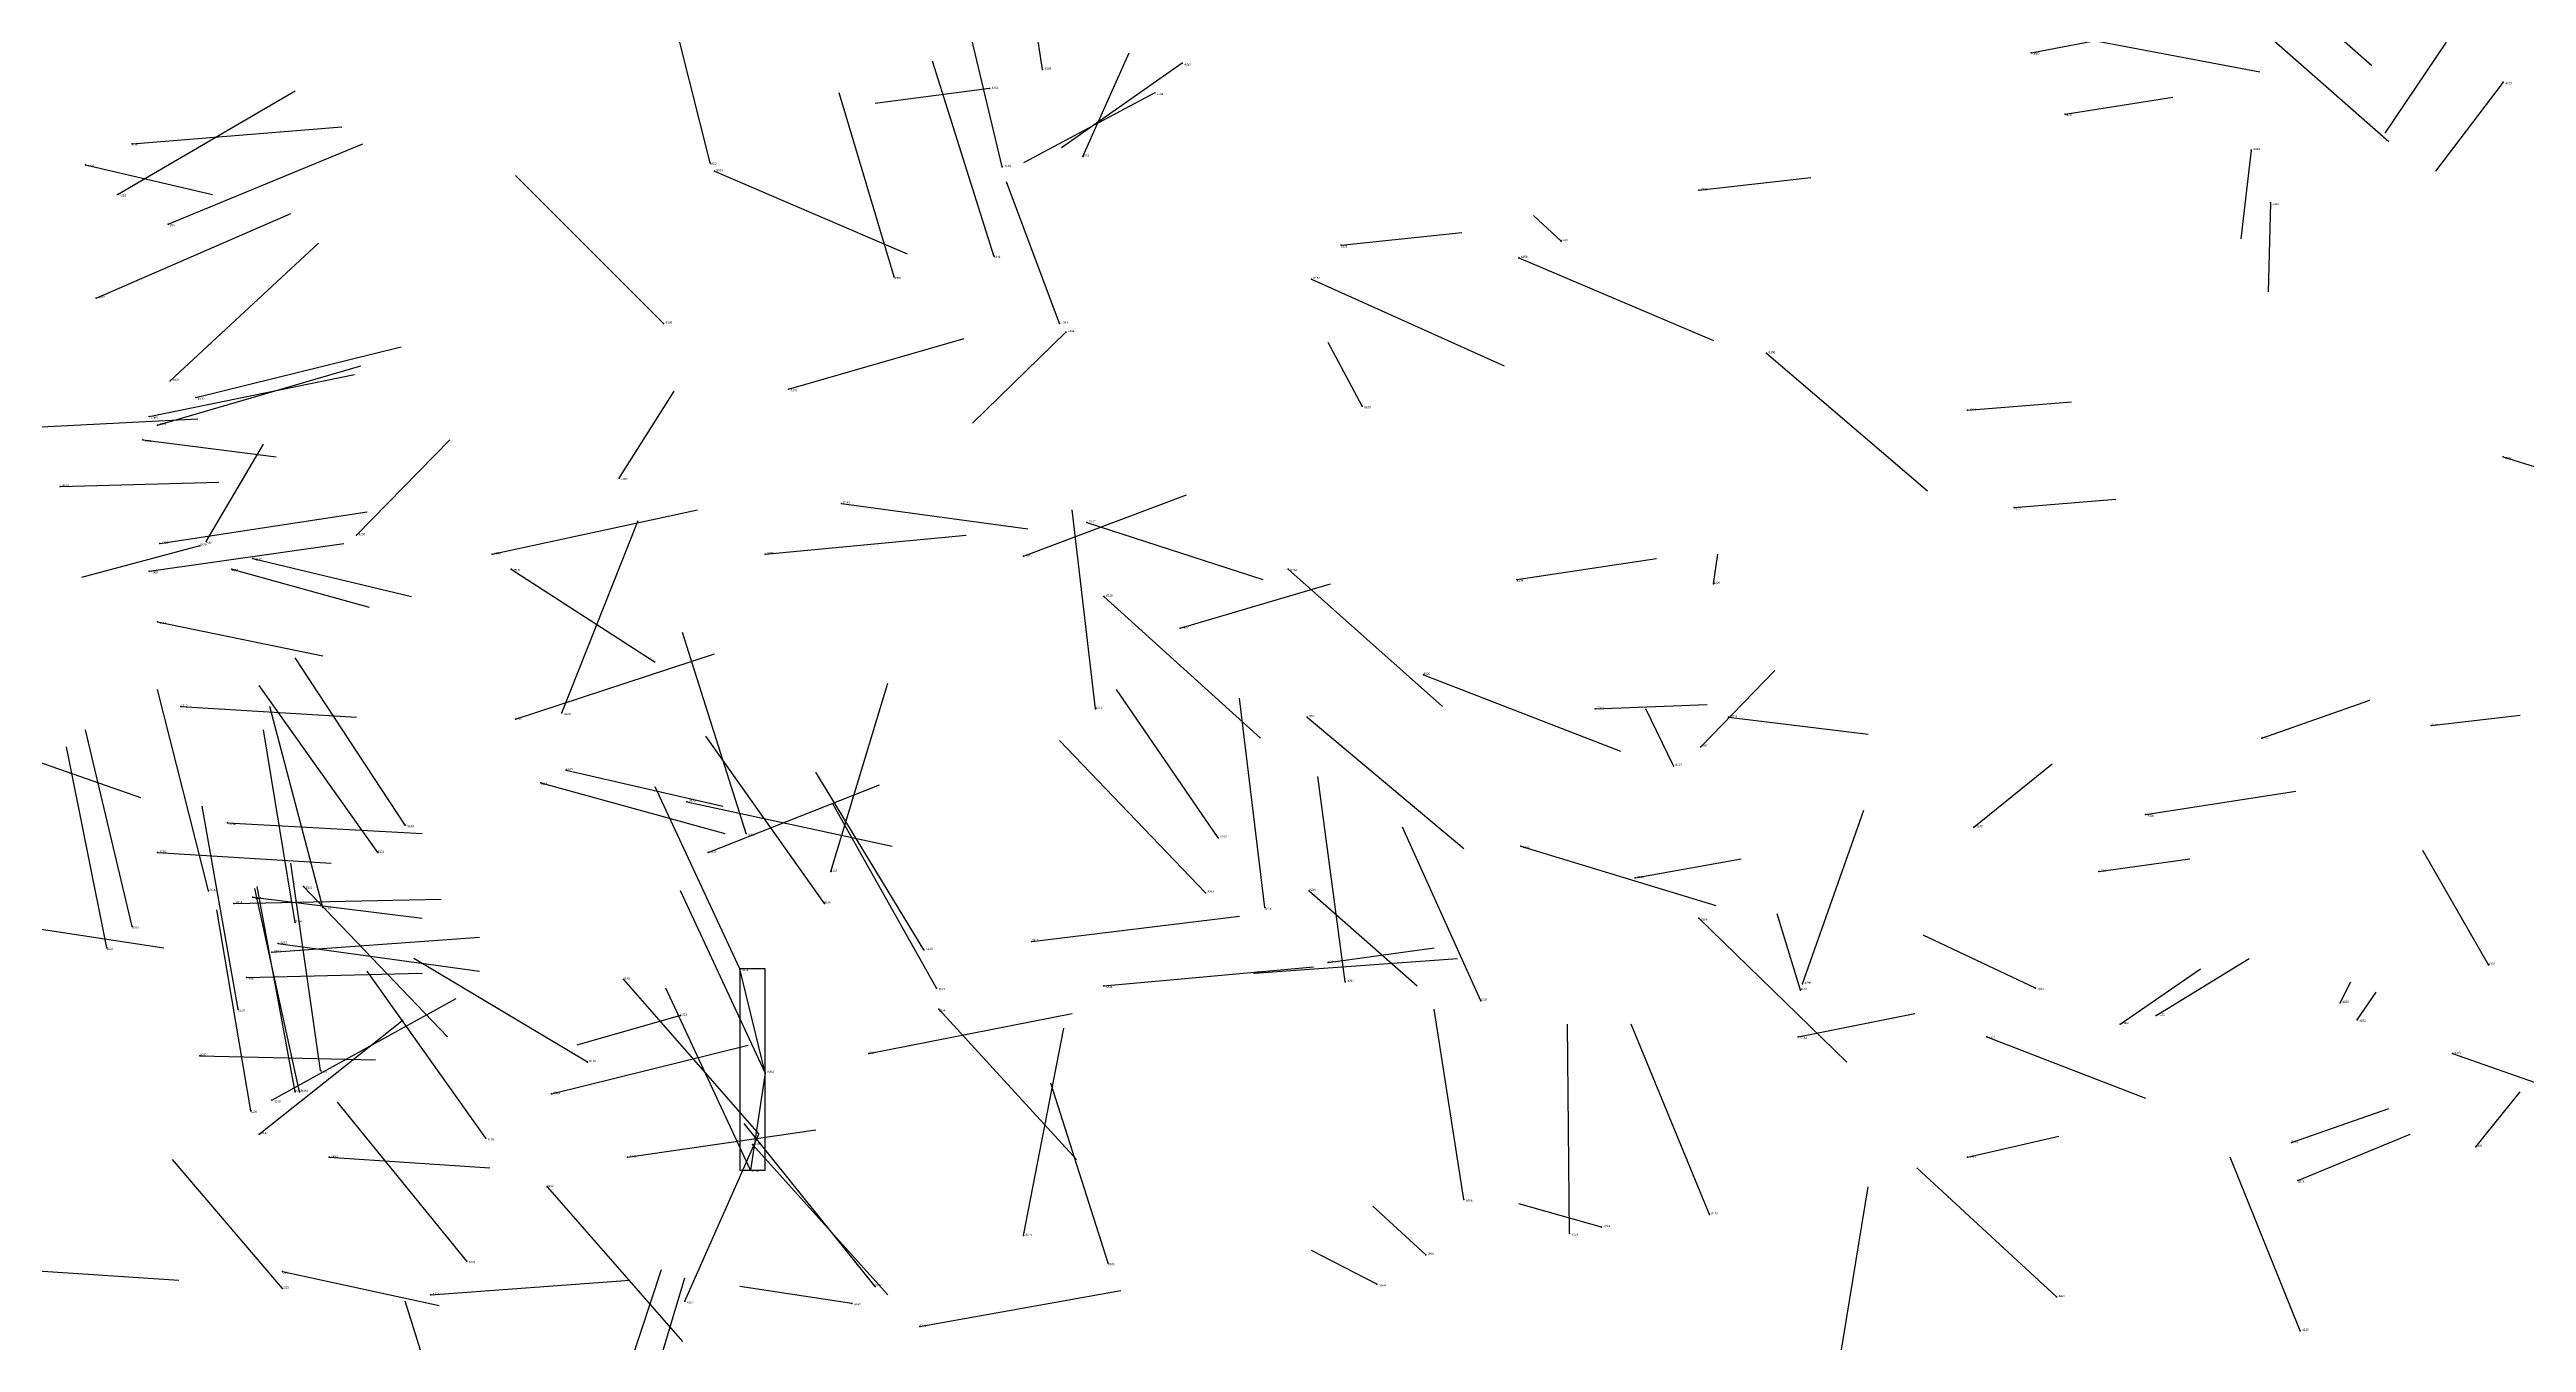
# Model space of a CAD drawing. Extents: x 59.1 to 70.8, y 600.3 to 605.1.
# Drawn here: x 65.136 to 66.306, y 602.839 to 603.449 of the extents above; entities that cross this region are included whole.
import ezdxf

# ---------------------------------------------------------------- set-up
doc = ezdxf.new("R2010")
doc.units = 0
for name, color, linetype in [('Clients', 3, 'CONTINUOUS'), ('Facilities', 3, 'CONTINUOUS'), ('Facilities_lines', 3, 'CONTINUOUS'), ('Min_max_boxes', 1, 'CONTINUOUS'), ('Normals', 1, 'CONTINUOUS'), ('Source_points', 5, 'CONTINUOUS'), ('Text', 3, 'CONTINUOUS')]:
    doc.layers.add(name, color=color, linetype=linetype)

msp = doc.modelspace()

# ---------------------------------------------------------------- linework, layer by layer
at = {"layer": 'Clients', "color": 5}
for p in [(65.462, 603.015, 463.08), (65.467, 602.92, 463.048)]:
    msp.add_point(p, dxfattribs=at)
at = {"layer": 'Facilities', "color": 3}
for p in [(66.072, 603.448, 454.203), (65.605, 603.44, 456.238), (65.671, 603.443, 457.005), (66.295, 603.434, 456.874), (65.58, 603.431, 456.318), (65.658, 603.429, 457.064), (66.088, 603.419, 449.359), (65.175, 603.405, 455.838), (65.624, 603.399, 456.243), (66.176, 603.402, 457.126), (65.153, 603.395, 454.476), (65.448, 603.396, 458.229), (65.45, 603.392, 460.41), (65.586, 603.394, 458.395), (65.168, 603.381, 456.076), (65.915, 603.383, 449.57), (66.185, 603.377, 457.164), (65.192, 603.367, 456.095), (65.582, 603.352, 458.381), (65.746, 603.357, 449.607), (65.83, 603.351, 459.94), (65.85, 603.359, 457.133), (65.535, 603.342, 458.425), (65.732, 603.341, 459.92), (65.158, 603.332, 456.187), (65.426, 603.32, 459.052), (65.613, 603.32, 458.335), (65.616, 603.316, 456.404), (65.947, 603.306, 459.682), (65.193, 603.293, 460.582), (65.205, 603.285, 456.122), (65.485, 603.289, 455.221), (65.756, 603.281, 461.11), (65.183, 603.276, 456.26), (65.187, 603.272, 456.189), (66.042, 603.279, 449.39), (65.18, 603.265, 454.462), (66.295, 603.257, 456.901), (65.405, 603.247, 456.402), (65.141, 603.243, 454.525), (65.51, 603.235, 461.194), (66.064, 603.233, 449.36), (65.626, 603.226, 461.362), (65.188, 603.216, 456.158), (65.207, 603.215, 462.316), (65.21, 603.217, 456.382), (65.281, 603.22, 456.422), (65.345, 603.211, 456.362), (65.474, 603.211, 461.182), (65.596, 603.21, 455.12), (65.183, 603.203, 456.279), (65.222, 603.204, 456.267), (65.232, 603.209, 456.183), (65.354, 603.204, 454.553), (65.721, 603.204, 459.645), (65.829, 603.199, 457.568), (65.634, 603.191, 462.771), (65.922, 603.197, 457.044), (65.187, 603.179, 454.507), (65.67, 603.176, 455.131), (65.785, 603.154, 460.315), (65.198, 603.139, 456.357), (65.356, 603.133, 461.195), (65.378, 603.136, 457.708), (65.63, 603.138, 458.296), (65.73, 603.134, 459.667), (65.866, 603.138, 449.438), (65.929, 603.134, 457.6), (66.261, 603.13, 449.375), (65.916, 603.12, 456.219), (66.181, 603.124, 457.138), (65.38, 603.109, 456.214), (65.903, 603.111, 461.003), (65.368, 603.103, 456.682), (65.437, 603.094, 460.29), (65.22, 603.084, 456.408), (65.304, 603.083, 459.314), (66.045, 603.082, 456.095), (66.126, 603.088, 458.435), (65.187, 603.07, 454.596), (65.291, 603.07, 459.482), (65.447, 603.07, 455.169), (65.465, 603.079, 462.889), (65.688, 603.077, 462.598), (65.831, 603.073, 457.684), (65.505, 603.061, 457.79), (65.885, 603.058, 462.963), (66.104, 603.061, 449.438), (65.211, 603.052, 459.189), (65.223, 603.046, 456.506), (65.232, 603.049, 454.585), (65.256, 603.054, 459.848), (65.502, 603.046, 459.506), (65.682, 603.051, 462.901), (65.731, 603.052, 462.71), (65.175, 603.035, 458.784), (65.252, 603.037, 463.298), (65.265, 603.044, 459.018), (65.71, 603.044, 458.983), (65.915, 603.039, 459.684), (65.163, 603.025, 458.951), (65.241, 603.023, 456.514), (65.244, 603.027, 456.458), (65.549, 603.024, 462.984), (65.6, 603.028, 460.862), (65.229, 603.011, 454.77), (65.705, 603.013, 457.756), (65.74, 603.018, 462.934), (66.288, 603.017, 456.122), (65.407, 603.01, 459.891), (65.555, 603.006, 462.833), (65.634, 603.007, 460.903), (65.748, 603.009, 458.385), (65.812, 603, 462.318), (65.963, 603.005, 455.061), (65.964, 603.008, 456.265), (66.074, 603.006, 455.109), (66.218, 602.999, 456.91), (65.225, 602.996, 458.992), (65.434, 602.993, 456.157), (65.556, 602.996, 459.894), (66.114, 602.989, 456.088), (66.131, 602.993, 456.058), (66.226, 602.991, 456.835), (65.962, 602.983, 462.993), (66.051, 602.983, 457.612), (65.207, 602.974, 454.667), (65.264, 602.967, 459.176), (65.39, 602.971, 461.858), (65.474, 602.966, 463.004), (65.523, 602.975, 461.273), (66.271, 602.975, 462.319), (65.241, 602.953, 456.663), (65.252, 602.957, 459.289), (65.254, 602.957, 459.231), (65.373, 602.956, 460.954), (65.231, 602.948, 463.144), (65.235, 602.937, 461.316), (65.342, 602.935, 459.53), (65.468, 602.932, 459.863), (66.195, 602.933, 449.124), (66.282, 602.931, 457.156), (65.268, 602.926, 454.654), (65.409, 602.926, 455.125), (66.042, 602.926, 449.493), (65.371, 602.912, 459.773), (65.804, 602.906, 462.473), (66.198, 602.915, 456.022), (65.92, 602.899, 459.571), (65.596, 602.889, 458.512), (65.854, 602.89, 458.363), (65.869, 602.893, 456.976), (65.246, 602.872, 454.67), (65.333, 602.877, 459.707), (65.636, 602.876, 462.493), (65.786, 602.88, 455.016), (65.246, 602.864, 456.736), (65.316, 602.861, 456.187), (65.526, 602.865, 462.926), (65.763, 602.866, 455.051), (66.084, 602.86, 457.615), (65.436, 602.858, 457.801), (65.515, 602.857, 455.085), (65.547, 602.846, 461.047), (66.199, 602.844, 456.09)]:
    msp.add_point(p, dxfattribs=at)
at = {"layer": 'Facilities_lines', "color": 3}
for q in [(65.462, 603.015, 463.08), (65.467, 602.92, 463.048)]:
    msp.add_line((65.474, 602.966, 463.004), q, dxfattribs=at)
at = {"layer": 'Min_max_boxes', "color": 1}
for p, q in [((65.474, 603.015, 463.004), (65.462, 603.015, 463.004)), ((65.462, 603.015, 463.004), (65.462, 602.92, 463.004)), ((65.474, 603.015, 463.08), (65.462, 603.015, 463.08)), ((65.462, 603.015, 463.08), (65.462, 602.92, 463.08)), ((65.462, 603.015, 463.004), (65.462, 603.015, 463.08)), ((65.474, 602.92, 463.004), (65.474, 603.015, 463.004)), ((65.474, 602.92, 463.08), (65.474, 603.015, 463.08)), ((65.474, 603.015, 463.004), (65.474, 603.015, 463.08)), ((65.462, 602.92, 463.004), (65.474, 602.92, 463.004)), ((65.462, 602.92, 463.08), (65.474, 602.92, 463.08)), ((65.462, 602.92, 463.004), (65.462, 602.92, 463.08)), ((65.474, 602.92, 463.004), (65.474, 602.92, 463.08))]:
    msp.add_line(p, q, dxfattribs=at)
at = {"layer": 'Normals', "color": 1}
for p, q in [((65.448, 603.396, 458.229), (65.424, 603.491, 458.209)), ((66.168, 603.499, 454.281), (66.233, 603.442, 454.331)), ((65.586, 603.394, 458.395), (65.564, 603.486, 458.427)), ((65.605, 603.44, 456.238), (65.599, 603.479, 456.33)), ((66.072, 603.448, 454.203), (66.151, 603.463, 454.263)), ((66.175, 603.464, 454.232), (66.241, 603.406, 454.28)), ((65.582, 603.352, 458.381), (65.553, 603.444, 458.355)), ((65.624, 603.399, 456.243), (65.646, 603.448, 456.328)), ((66.1, 603.454, 454.341), (66.18, 603.439, 454.399)), ((66.268, 603.453, 456.938), (66.239, 603.41, 457.023)), ((65.671, 603.443, 457.005), (65.614, 603.403, 457.077)), ((66.295, 603.434, 456.874), (66.263, 603.392, 456.959)), ((65.168, 603.381, 456.076), (65.252, 603.43, 456.1)), ((65.535, 603.342, 458.425), (65.509, 603.429, 458.468)), ((65.58, 603.431, 456.318), (65.526, 603.424, 456.402)), ((65.658, 603.429, 457.064), (65.596, 603.396, 457.136)), ((66.088, 603.419, 449.359), (66.139, 603.427, 449.445)), ((65.175, 603.405, 455.838), (65.274, 603.413, 455.847)), ((65.192, 603.367, 456.095), (65.284, 603.405, 456.098)), ((66.176, 603.402, 457.126), (66.171, 603.36, 457.217)), ((65.153, 603.395, 454.476), (65.213, 603.381, 454.397)), ((65.426, 603.32, 459.052), (65.356, 603.39, 459.066)), ((65.45, 603.392, 460.41), (65.541, 603.353, 460.424)), ((65.613, 603.32, 458.335), (65.588, 603.387, 458.265)), ((65.915, 603.383, 449.57), (65.968, 603.389, 449.654)), ((66.185, 603.377, 457.164), (66.184, 603.335, 457.255)), ((65.158, 603.332, 456.187), (65.25, 603.372, 456.182)), ((65.746, 603.357, 449.607), (65.803, 603.363, 449.689)), ((65.85, 603.359, 457.133), (65.837, 603.371, 457.231)), ((65.193, 603.293, 460.582), (65.263, 603.358, 460.551)), ((65.83, 603.351, 459.94), (65.922, 603.312, 459.942)), ((65.732, 603.341, 459.92), (65.823, 603.3, 459.918)), ((65.616, 603.316, 456.404), (65.572, 603.273, 456.483)), ((65.205, 603.285, 456.122), (65.302, 603.309, 456.114)), ((65.485, 603.289, 455.221), (65.568, 603.313, 455.272)), ((65.756, 603.281, 461.11), (65.74, 603.311, 461.204)), ((65.947, 603.306, 459.682), (66.023, 603.241, 459.676)), ((65.183, 603.276, 456.26), (65.28, 603.296, 456.244)), ((65.187, 603.272, 456.189), (65.283, 603.3, 456.192)), ((65.405, 603.247, 456.402), (65.431, 603.288, 456.489)), ((66.042, 603.279, 449.39), (66.091, 603.283, 449.477)), ((65.129, 603.271, 454.538), (65.206, 603.275, 454.474)), ((65.18, 603.265, 454.462), (65.243, 603.257, 454.385)), ((65.21, 603.217, 456.382), (65.237, 603.263, 456.467)), ((65.281, 603.22, 456.422), (65.325, 603.265, 456.499)), ((66.295, 603.257, 456.901), (66.343, 603.242, 456.987)), ((65.141, 603.243, 454.525), (65.216, 603.245, 454.459)), ((65.51, 603.235, 461.194), (65.598, 603.223, 461.148)), ((65.596, 603.21, 455.12), (65.673, 603.239, 455.177)), ((66.064, 603.233, 449.36), (66.112, 603.237, 449.447)), ((65.188, 603.216, 456.158), (65.286, 603.231, 456.146)), ((65.345, 603.211, 456.362), (65.442, 603.232, 456.353)), ((65.378, 603.136, 457.708), (65.414, 603.227, 457.689)), ((65.63, 603.138, 458.296), (65.619, 603.232, 458.263)), ((65.626, 603.226, 461.362), (65.709, 603.199, 461.314)), ((65.207, 603.215, 462.316), (65.151, 603.2, 462.398)), ((65.183, 603.203, 456.279), (65.275, 603.216, 456.243)), ((65.474, 603.211, 461.182), (65.569, 603.22, 461.153)), ((65.922, 603.197, 457.044), (65.924, 603.211, 457.143)), ((65.222, 603.204, 456.267), (65.287, 603.186, 456.193)), ((65.232, 603.209, 456.183), (65.307, 603.191, 456.12)), ((65.354, 603.204, 454.553), (65.422, 603.16, 454.494)), ((65.721, 603.204, 459.645), (65.794, 603.139, 459.623)), ((65.829, 603.199, 457.568), (65.895, 603.209, 457.642)), ((65.634, 603.191, 462.771), (65.708, 603.124, 462.782)), ((65.67, 603.176, 455.131), (65.741, 603.197, 455.198)), ((65.187, 603.179, 454.507), (65.265, 603.163, 454.447)), ((65.356, 603.133, 461.195), (65.45, 603.164, 461.179)), ((65.465, 603.079, 462.889), (65.435, 603.174, 462.901)), ((65.304, 603.083, 459.314), (65.252, 603.162, 459.347)), ((65.785, 603.154, 460.315), (65.878, 603.118, 460.315)), ((65.916, 603.12, 456.219), (65.951, 603.156, 456.306)), ((65.211, 603.052, 459.189), (65.187, 603.147, 459.207)), ((65.291, 603.07, 459.482), (65.235, 603.149, 459.507)), ((65.505, 603.061, 457.79), (65.532, 603.15, 457.754)), ((65.688, 603.077, 462.598), (65.64, 603.147, 462.545)), ((65.71, 603.044, 458.983), (65.698, 603.143, 458.986)), ((65.866, 603.138, 449.438), (65.919, 603.14, 449.523)), ((66.181, 603.124, 457.138), (66.232, 603.142, 457.222)), ((65.175, 603.035, 458.784), (65.153, 603.128, 458.813)), ((65.198, 603.139, 456.357), (65.281, 603.134, 456.301)), ((65.252, 603.037, 463.298), (65.237, 603.128, 463.336)), ((65.265, 603.044, 459.018), (65.24, 603.139, 459.037)), ((65.73, 603.134, 459.667), (65.804, 603.072, 459.643)), ((65.903, 603.111, 461.003), (65.89, 603.138, 461.098)), ((65.929, 603.134, 457.6), (65.995, 603.126, 457.675)), ((66.261, 603.13, 449.375), (66.303, 603.135, 449.465)), ((65.099, 603.124, 455.774), (65.179, 603.096, 455.721)), ((65.163, 603.025, 458.951), (65.144, 603.12, 458.976)), ((65.502, 603.046, 459.506), (65.446, 603.125, 459.533)), ((65.682, 603.051, 462.901), (65.613, 603.123, 462.897)), ((65.38, 603.109, 456.214), (65.454, 603.092, 456.149)), ((65.549, 603.024, 462.984), (65.498, 603.108, 463.001)), ((65.748, 603.009, 458.385), (65.735, 603.106, 458.366)), ((66.045, 603.082, 456.095), (66.082, 603.112, 456.183)), ((65.368, 603.103, 456.682), (65.455, 603.079, 456.64)), ((65.462, 603.015, 463.08), (65.422, 603.101, 463.113)), ((65.437, 603.094, 460.29), (65.534, 603.073, 460.302)), ((65.447, 603.07, 455.169), (65.528, 603.102, 455.119)), ((65.555, 603.006, 462.833), (65.506, 603.093, 462.827)), ((66.126, 603.088, 458.435), (66.197, 603.099, 458.365)), ((65.225, 602.996, 458.992), (65.208, 603.092, 459.015)), ((65.22, 603.084, 456.408), (65.312, 603.079, 456.369)), ((65.812, 603, 462.318), (65.775, 603.082, 462.274)), ((65.964, 603.008, 456.265), (65.993, 603.09, 456.315)), ((65.187, 603.07, 454.596), (65.269, 603.065, 454.539)), ((65.831, 603.073, 457.684), (65.923, 603.045, 457.713)), ((66.288, 603.017, 456.122), (66.257, 603.071, 456.2)), ((65.264, 602.967, 459.176), (65.25, 603.065, 459.193)), ((65.885, 603.058, 462.963), (65.935, 603.067, 463.049)), ((66.104, 603.061, 449.438), (66.147, 603.067, 449.528)), ((65.223, 603.046, 456.506), (65.321, 603.048, 456.485)), ((65.232, 603.049, 454.585), (65.312, 603.039, 454.525)), ((65.254, 602.957, 459.231), (65.233, 603.053, 459.25)), ((65.252, 602.957, 459.289), (65.234, 603.054, 459.308)), ((65.256, 603.054, 459.848), (65.324, 602.983, 459.83)), ((65.474, 602.966, 463.004), (65.434, 603.052, 463.037)), ((65.731, 603.052, 462.71), (65.782, 603.007, 462.783)), ((65.105, 603.038, 455.918), (65.19, 603.025, 455.868)), ((65.231, 602.948, 463.144), (65.215, 603.043, 463.171)), ((65.6, 603.028, 460.862), (65.698, 603.04, 460.849)), ((65.915, 603.039, 459.684), (65.985, 602.971, 459.66)), ((65.963, 603.005, 455.061), (65.952, 603.041, 455.154)), ((65.241, 603.023, 456.514), (65.339, 603.03, 456.493)), ((65.244, 603.027, 456.458), (65.339, 603.014, 456.43)), ((65.74, 603.018, 462.934), (65.79, 603.025, 463.021)), ((66.074, 603.006, 455.109), (66.021, 603.031, 455.19)), ((65.229, 603.011, 454.77), (65.312, 603.013, 454.715)), ((65.342, 602.935, 459.53), (65.286, 603.014, 459.556)), ((65.39, 602.971, 461.858), (65.308, 603.02, 461.829)), ((65.634, 603.007, 460.903), (65.733, 603.016, 460.893)), ((65.705, 603.013, 457.756), (65.801, 603.02, 457.784)), ((66.114, 602.989, 456.088), (66.152, 603.015, 456.177)), ((66.131, 602.993, 456.058), (66.175, 603.02, 456.144)), ((65.241, 602.953, 456.663), (65.328, 603.001, 456.674)), ((65.407, 603.01, 459.891), (65.471, 602.937, 459.868)), ((65.467, 602.92, 463.048), (65.427, 603.006, 463.081)), ((66.218, 602.999, 456.91), (66.223, 603.009, 457.009)), ((66.226, 602.991, 456.835), (66.235, 603.004, 456.934)), ((65.235, 602.937, 461.316), (65.303, 602.991, 461.365)), ((65.434, 602.993, 456.157), (65.385, 602.979, 456.243)), ((65.523, 602.975, 461.273), (65.619, 602.994, 461.251)), ((65.556, 602.996, 459.894), (65.621, 602.925, 459.867)), ((65.804, 602.906, 462.473), (65.79, 602.996, 462.431)), ((65.854, 602.89, 458.363), (65.853, 602.989, 458.351)), ((65.92, 602.899, 459.571), (65.883, 602.989, 459.595)), ((65.962, 602.983, 462.993), (66.017, 602.994, 463.076)), ((65.373, 602.956, 460.954), (65.466, 602.979, 460.926)), ((65.596, 602.889, 458.512), (65.615, 602.987, 458.515)), ((66.051, 602.983, 457.612), (66.126, 602.954, 457.672)), ((65.207, 602.974, 454.667), (65.29, 602.972, 454.611)), ((66.271, 602.975, 462.319), (66.345, 602.949, 462.381)), ((65.636, 602.876, 462.493), (65.609, 602.961, 462.447)), ((66.282, 602.931, 457.156), (66.303, 602.957, 457.25)), ((65.333, 602.877, 459.707), (65.272, 602.952, 459.733)), ((65.526, 602.865, 462.926), (65.464, 602.942, 462.91)), ((66.195, 602.933, 449.124), (66.241, 602.949, 449.211)), ((65.409, 602.926, 455.125), (65.498, 602.939, 455.081)), ((65.436, 602.858, 457.801), (65.471, 602.937, 457.751)), ((65.468, 602.932, 459.863), (65.532, 602.861, 459.836)), ((66.042, 602.926, 449.493), (66.085, 602.936, 449.583)), ((66.198, 602.915, 456.022), (66.251, 602.937, 456.104)), ((65.246, 602.864, 456.736), (65.194, 602.925, 456.796)), ((65.268, 602.926, 454.654), (65.344, 602.921, 454.59)), ((66.084, 602.86, 457.615), (66.018, 602.921, 457.571)), ((66.199, 602.844, 456.09), (66.166, 602.926, 456.043)), ((65.371, 602.912, 459.773), (65.435, 602.839, 459.75)), ((65.979, 602.814, 458.335), (65.995, 602.912, 458.321)), ((65.786, 602.88, 455.016), (65.761, 602.903, 455.11)), ((65.869, 602.893, 456.976), (65.83, 602.904, 457.067)), ((65.763, 602.866, 455.051), (65.732, 602.882, 455.145)), ((65.106, 602.874, 456.246), (65.197, 602.868, 456.205)), ((65.246, 602.872, 454.67), (65.32, 602.856, 454.605)), ((65.402, 602.803, 457.821), (65.425, 602.873, 457.754)), ((65.316, 602.861, 456.187), (65.41, 602.868, 456.155)), ((65.415, 602.799, 457.852), (65.436, 602.869, 457.784)), ((65.515, 602.857, 455.085), (65.462, 602.865, 455.169)), ((65.547, 602.846, 461.047), (65.642, 602.863, 461.021)), ((65.329, 602.778, 456.736), (65.304, 602.858, 456.791))]:
    msp.add_line(p, q, dxfattribs=at)
at = {"layer": 'Source_points', "color": 5}
for p in [(66.072, 603.448, 454.203), (65.605, 603.44, 456.238), (65.671, 603.443, 457.005), (66.295, 603.434, 456.874), (65.58, 603.431, 456.318), (65.658, 603.429, 457.064), (66.088, 603.419, 449.359), (65.175, 603.405, 455.838), (65.624, 603.399, 456.243), (66.176, 603.402, 457.126), (65.153, 603.395, 454.476), (65.448, 603.396, 458.229), (65.45, 603.392, 460.41), (65.586, 603.394, 458.395), (65.168, 603.381, 456.076), (65.915, 603.383, 449.57), (66.185, 603.377, 457.164), (65.192, 603.367, 456.095), (65.582, 603.352, 458.381), (65.746, 603.357, 449.607), (65.83, 603.351, 459.94), (65.85, 603.359, 457.133), (65.535, 603.342, 458.425), (65.732, 603.341, 459.92), (65.158, 603.332, 456.187), (65.426, 603.32, 459.052), (65.613, 603.32, 458.335), (65.616, 603.316, 456.404), (65.947, 603.306, 459.682), (65.193, 603.293, 460.582), (65.205, 603.285, 456.122), (65.485, 603.289, 455.221), (65.756, 603.281, 461.11), (65.183, 603.276, 456.26), (65.187, 603.272, 456.189), (66.042, 603.279, 449.39), (65.18, 603.265, 454.462), (66.295, 603.257, 456.901), (65.405, 603.247, 456.402), (65.141, 603.243, 454.525), (65.51, 603.235, 461.194), (66.064, 603.233, 449.36), (65.626, 603.226, 461.362), (65.188, 603.216, 456.158), (65.207, 603.215, 462.316), (65.21, 603.217, 456.382), (65.281, 603.22, 456.422), (65.345, 603.211, 456.362), (65.474, 603.211, 461.182), (65.596, 603.21, 455.12), (65.183, 603.203, 456.279), (65.222, 603.204, 456.267), (65.232, 603.209, 456.183), (65.354, 603.204, 454.553), (65.721, 603.204, 459.645), (65.829, 603.199, 457.568), (65.634, 603.191, 462.771), (65.922, 603.197, 457.044), (65.187, 603.179, 454.507), (65.67, 603.176, 455.131), (65.785, 603.154, 460.315), (65.198, 603.139, 456.357), (65.356, 603.133, 461.195), (65.378, 603.136, 457.708), (65.63, 603.138, 458.296), (65.73, 603.134, 459.667), (65.866, 603.138, 449.438), (65.929, 603.134, 457.6), (66.261, 603.13, 449.375), (65.916, 603.12, 456.219), (66.181, 603.124, 457.138), (65.38, 603.109, 456.214), (65.903, 603.111, 461.003), (65.368, 603.103, 456.682), (65.437, 603.094, 460.29), (65.22, 603.084, 456.408), (65.304, 603.083, 459.314), (66.045, 603.082, 456.095), (66.126, 603.088, 458.435), (65.187, 603.07, 454.596), (65.291, 603.07, 459.482), (65.447, 603.07, 455.169), (65.465, 603.079, 462.889), (65.688, 603.077, 462.598), (65.831, 603.073, 457.684), (65.505, 603.061, 457.79), (65.885, 603.058, 462.963), (66.104, 603.061, 449.438), (65.211, 603.052, 459.189), (65.223, 603.046, 456.506), (65.232, 603.049, 454.585), (65.256, 603.054, 459.848), (65.502, 603.046, 459.506), (65.682, 603.051, 462.901), (65.731, 603.052, 462.71), (65.175, 603.035, 458.784), (65.252, 603.037, 463.298), (65.265, 603.044, 459.018), (65.71, 603.044, 458.983), (65.915, 603.039, 459.684), (65.163, 603.025, 458.951), (65.241, 603.023, 456.514), (65.244, 603.027, 456.458), (65.549, 603.024, 462.984), (65.6, 603.028, 460.862), (65.229, 603.011, 454.77), (65.462, 603.015, 463.08), (65.705, 603.013, 457.756), (65.74, 603.018, 462.934), (66.288, 603.017, 456.122), (65.407, 603.01, 459.891), (65.555, 603.006, 462.833), (65.634, 603.007, 460.903), (65.748, 603.009, 458.385), (65.812, 603, 462.318), (65.963, 603.005, 455.061), (65.964, 603.008, 456.265), (66.074, 603.006, 455.109), (66.218, 602.999, 456.91), (65.225, 602.996, 458.992), (65.434, 602.993, 456.157), (65.556, 602.996, 459.894), (66.114, 602.989, 456.088), (66.131, 602.993, 456.058), (66.226, 602.991, 456.835), (65.962, 602.983, 462.993), (66.051, 602.983, 457.612), (65.207, 602.974, 454.667), (65.264, 602.967, 459.176), (65.39, 602.971, 461.858), (65.474, 602.966, 463.004), (65.523, 602.975, 461.273), (66.271, 602.975, 462.319), (65.241, 602.953, 456.663), (65.252, 602.957, 459.289), (65.254, 602.957, 459.231), (65.373, 602.956, 460.954), (65.231, 602.948, 463.144), (65.235, 602.937, 461.316), (65.342, 602.935, 459.53), (65.468, 602.932, 459.863), (66.195, 602.933, 449.124), (66.282, 602.931, 457.156), (65.268, 602.926, 454.654), (65.409, 602.926, 455.125), (65.467, 602.92, 463.048), (66.042, 602.926, 449.493), (65.371, 602.912, 459.773), (65.804, 602.906, 462.473), (66.198, 602.915, 456.022), (65.92, 602.899, 459.571), (65.596, 602.889, 458.512), (65.854, 602.89, 458.363), (65.869, 602.893, 456.976), (65.246, 602.872, 454.67), (65.333, 602.877, 459.707), (65.636, 602.876, 462.493), (65.786, 602.88, 455.016), (65.246, 602.864, 456.736), (65.316, 602.861, 456.187), (65.526, 602.865, 462.926), (65.763, 602.866, 455.051), (66.084, 602.86, 457.615), (65.436, 602.858, 457.801), (65.515, 602.857, 455.085), (65.547, 602.846, 461.047), (66.199, 602.844, 456.09)]:
    msp.add_point(p, dxfattribs=at)

# ---------------------------------------------------------------- texts
at = {"layer": 'Text', "color": 3}
for s, p in [('4562', (66.073, 603.447, 454.203)), ('4302', (65.581, 603.431, 456.318)), ('4303', (65.606, 603.44, 456.238)), ('4252', (65.672, 603.442, 457.005)), ('4233', (66.296, 603.433, 456.874)), ('4144', (65.659, 603.428, 457.064)), ('2473', (66.088, 603.418, 449.359)), ('4191', (65.175, 603.404, 455.838)), ('4301', (65.624, 603.399, 456.243)), ('4414', (66.177, 603.402, 457.126)), ('4493', (65.154, 603.394, 454.476)), ('4352', (65.448, 603.395, 458.229)), ('8323', (65.451, 603.392, 460.41)), ('4348', (65.587, 603.394, 458.395)), ('4314', (65.169, 603.38, 456.076)), ('2326', (65.916, 603.383, 449.57)), ('4423', (66.186, 603.376, 457.164)), ('4293', (65.192, 603.366, 456.095)), ('4341', (65.582, 603.351, 458.381)), ('2321', (65.746, 603.356, 449.607)), ('8158', (65.831, 603.351, 459.94)), ('4128', (65.85, 603.359, 457.133)), ('4350', (65.535, 603.341, 458.425)), ('8152', (65.733, 603.341, 459.92)), ('4312', (65.159, 603.332, 456.187)), ('8160', (65.427, 603.32, 459.052)), ('4344', (65.614, 603.32, 458.335)), ('4294', (65.617, 603.316, 456.404)), ('8150', (65.948, 603.306, 459.682)), ('8306', (65.194, 603.293, 460.582)), ('4300', (65.206, 603.284, 456.122)), ('4145', (65.486, 603.288, 455.221)), ('8199', (65.757, 603.28, 461.11)), ('2807', (66.043, 603.279, 449.39)), ('4305', (65.184, 603.275, 456.26)), ('4309', (65.188, 603.272, 456.189)), ('4491', (65.181, 603.264, 454.462)), ('4224', (66.296, 603.256, 456.901)), ('4282', (65.406, 603.246, 456.402)), ('4519', (65.142, 603.243, 454.525)), ('8143', (65.511, 603.235, 461.194)), ('2472', (66.064, 603.232, 449.36)), ('8167', (65.627, 603.226, 461.362)), ('4313', (65.189, 603.216, 456.158)), ('8120', (65.207, 603.215, 462.316)), ('4304', (65.21, 603.216, 456.382)), ('4296', (65.282, 603.22, 456.422)), ('4306', (65.346, 603.211, 456.362)), ('8298', (65.475, 603.211, 461.182)), ('4141', (65.597, 603.21, 455.12)), ('4308', (65.184, 603.202, 456.279)), ('4307', (65.222, 603.203, 456.267)), ('4317', (65.233, 603.208, 456.183)), ('4515', (65.355, 603.203, 454.553)), ('8154', (65.722, 603.203, 459.645)), ('4138', (65.829, 603.198, 457.568)), ('4229', (65.922, 603.197, 457.044)), ('8210', (65.635, 603.191, 462.771)), ('4511', (65.188, 603.178, 454.507)), ('4147', (65.671, 603.176, 455.131)), ('8325', (65.785, 603.154, 460.315)), ('4310', (65.198, 603.139, 456.357)), ('8262', (65.356, 603.133, 461.195)), ('4136', (65.379, 603.135, 457.708)), ('4351', (65.63, 603.138, 458.296)), ('8161', (65.731, 603.134, 459.667)), ('2320', (65.867, 603.138, 449.438)), ('3919', (65.93, 603.134, 457.6)), ('2474', (66.261, 603.13, 449.375)), ('4297', (65.916, 603.12, 456.219)), ('4411', (66.181, 603.124, 457.138)), ('4315', (65.38, 603.109, 456.214)), ('8173', (65.904, 603.111, 461.003)), ('4264', (65.368, 603.102, 456.682)), ('8320', (65.438, 603.094, 460.29)), ('4288', (65.221, 603.083, 456.408)), ('8168', (65.305, 603.082, 459.314)), ('4243', (66.046, 603.082, 456.095)), ('4335', (66.127, 603.087, 458.435)), ('4510', (65.188, 603.07, 454.596)), ('8162', (65.291, 603.07, 459.482)), ('4139', (65.448, 603.07, 455.169)), ('8251', (65.466, 603.078, 462.889)), ('8217', (65.689, 603.077, 462.598)), ('4160', (65.832, 603.072, 457.684)), ('4133', (65.505, 603.061, 457.79)), ('8191', (65.886, 603.058, 462.963)), ('2484', (66.105, 603.061, 449.438)), ('8140', (65.212, 603.052, 459.189)), ('4274', (65.224, 603.046, 456.506)), ('4507', (65.233, 603.048, 454.585)), ('8165', (65.257, 603.053, 459.848)), ('8159', (65.502, 603.046, 459.506)), ('8212', (65.683, 603.051, 462.901)), ('8236', (65.731, 603.052, 462.71)), ('8230', (65.175, 603.034, 458.784)), ('8134', (65.252, 603.037, 463.298)), ('8163', (65.266, 603.043, 459.018)), ('8224', (65.71, 603.043, 458.983)), ('8156', (65.916, 603.038, 459.684)), ('8228', (65.163, 603.024, 458.951)), ('4283', (65.242, 603.023, 456.514)), ('4281', (65.245, 603.027, 456.458)), ('8233', (65.55, 603.024, 462.984)), ('8313', (65.6, 603.028, 460.862)), ('4514', (65.23, 603.01, 454.77)), ('8149', (65.407, 603.01, 459.891)), ('8174', (65.463, 603.014, 463.08)), ('4445', (65.706, 603.013, 457.756)), ('8214', (65.74, 603.018, 462.934)), ('4366', (66.288, 603.017, 456.122)), ('8219', (65.556, 603.005, 462.833)), ('8311', (65.635, 603.006, 460.903)), ('4347', (65.749, 603.009, 458.385)), ('8347', (65.812, 603, 462.318)), ('4155', (65.963, 603.005, 455.061)), ('4299', (65.965, 603.008, 456.265)), ('4573', (66.075, 603.005, 455.109)), ('4223', (66.219, 602.999, 456.91)), ('8229', (65.225, 602.995, 458.992)), ('4323', (65.434, 602.993, 456.157)), ('8164', (65.556, 602.995, 459.894)), ('4062', (66.115, 602.989, 456.088)), ('4122', (66.132, 602.993, 456.058)), ('4072', (66.227, 602.99, 456.835)), ('8197', (65.523, 602.975, 461.273)), ('8244', (65.963, 602.982, 462.993)), ('4422', (66.052, 602.982, 457.612)), ('8176', (66.272, 602.975, 462.319)), ('4487', (65.207, 602.974, 454.667)), ('8175', (65.264, 602.966, 459.176)), ('8178', (65.391, 602.971, 461.858)), ('8203', (65.475, 602.966, 463.004)), ('4330', (65.242, 602.952, 456.663)), ('8193', (65.252, 602.957, 459.289)), ('8181', (65.255, 602.957, 459.231)), ('8341', (65.374, 602.956, 460.954)), ('8206', (65.231, 602.947, 463.144)), ('8127', (65.236, 602.937, 461.316)), ('8198', (65.343, 602.934, 459.53)), ('8189', (65.469, 602.932, 459.863)), ('2411', (66.195, 602.933, 449.124)), ('4441', (66.282, 602.931, 457.156)), ('4490', (65.269, 602.926, 454.654)), ('4246', (65.41, 602.926, 455.125)), ('8188', (65.468, 602.919, 463.048)), ('2423', (66.043, 602.926, 449.493)), ('8192', (65.371, 602.912, 459.773)), ('8256', (65.805, 602.905, 462.473)), ('4076', (66.198, 602.914, 456.022)), ('4324', (65.87, 602.893, 456.976)), ('8185', (65.921, 602.899, 459.571)), ('8240', (65.597, 602.889, 458.512)), ('4359', (65.855, 602.889, 458.363)), ('4488', (65.246, 602.871, 454.67)), ('8183', (65.334, 602.876, 459.707)), ('8340', (65.636, 602.875, 462.493)), ('3995', (65.787, 602.88, 455.016)), ('4320', (65.246, 602.864, 456.736)), ('4321', (65.317, 602.861, 456.187)), ('8257', (65.526, 602.865, 462.926)), ('3994', (65.764, 602.865, 455.051)), ('4427', (66.085, 602.86, 457.615)), ('4257', (65.437, 602.857, 457.801)), ('4249', (65.516, 602.856, 455.085)), ('8271', (65.547, 602.846, 461.047)), ('4239', (66.2, 602.844, 456.09))]:
    msp.add_text(s, height=0.001, dxfattribs=at).set_placement(p)

doc.saveas('drawing.dxf')
